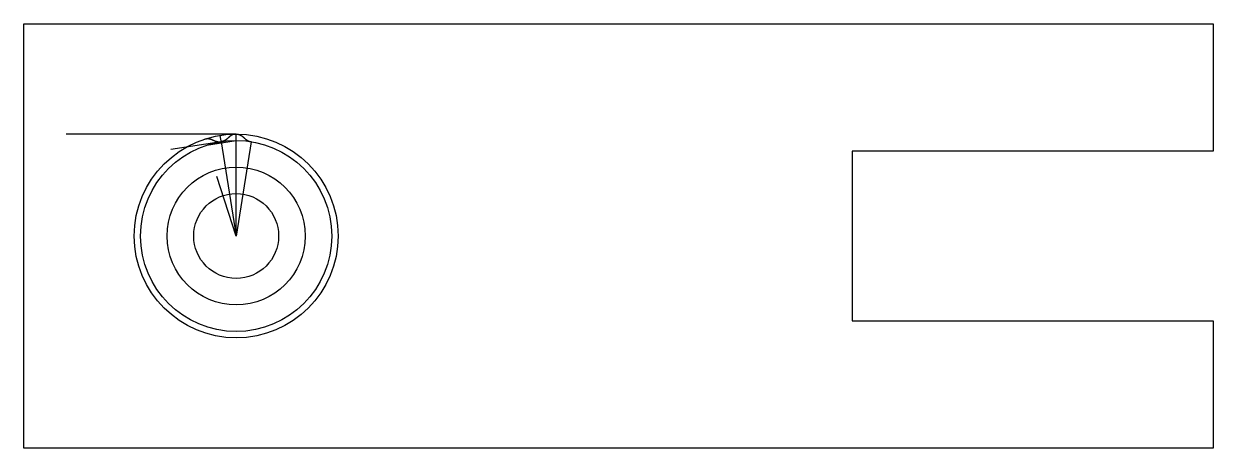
# Model space of a CAD drawing. Header units: millimetres. Extents: x -30 to -2, y -5 to 5.
import ezdxf

# ---------------------------------------------------------------- set-up
doc = ezdxf.new("R2010")
doc.units = ezdxf.units.MM
doc.layers.get('0').update_dxf_attribs({"linetype": 'CONTINUOUS'})

msp = doc.modelspace()

# ---------------------------------------------------------------- linework, layer by layer
for p, q in [((-25, 2.4), (-29, 2.4)), ((-25.695, 2.14), (-25, 2.25)), ((-25.348, 2.195), (-25.375, 2.37)), ((-25, 0), (-25, 2.4)), ((-25.352, 2.222), (-26.537, 2.035)), ((-25.352, 2.222), (-25, 0)), ((-24.648, 2.222), (-25, 0)), ((-25, 0), (-25.455, 1.401))]:
    msp.add_line(p, q)
msp.add_lwpolyline([(-10.5, 2), (-10.5, -2), (-2, -2), (-2, -5), (-30, -5), (-30, 5), (-2, 5), (-2, 2)], close=True)
for radius in [2.4, 2.25, 1.625, 1]:
    msp.add_circle((-25, 0), radius)
for points in [[(-25.742, 2.283), (-25.723, 2.289), (-25.688, 2.297), (-25.639, 2.297), (-25.581, 2.279), (-25.513, 2.244), (-25.456, 2.222), (-25.406, 2.217), (-25.371, 2.219), (-25.352, 2.222)], [(-25, 2.4), (-25.019, 2.4), (-25.056, 2.397), (-25.102, 2.382), (-25.152, 2.347), (-25.205, 2.293), (-25.253, 2.254), (-25.298, 2.234), (-25.333, 2.225), (-25.352, 2.222)], [(-25, 2.4), (-24.981, 2.4), (-24.944, 2.397), (-24.898, 2.382), (-24.848, 2.347), (-24.795, 2.293), (-24.747, 2.254), (-24.702, 2.234), (-24.667, 2.225), (-24.648, 2.222)]]:
    msp.add_open_spline(points, degree=5)

doc.saveas('drawing.dxf')
